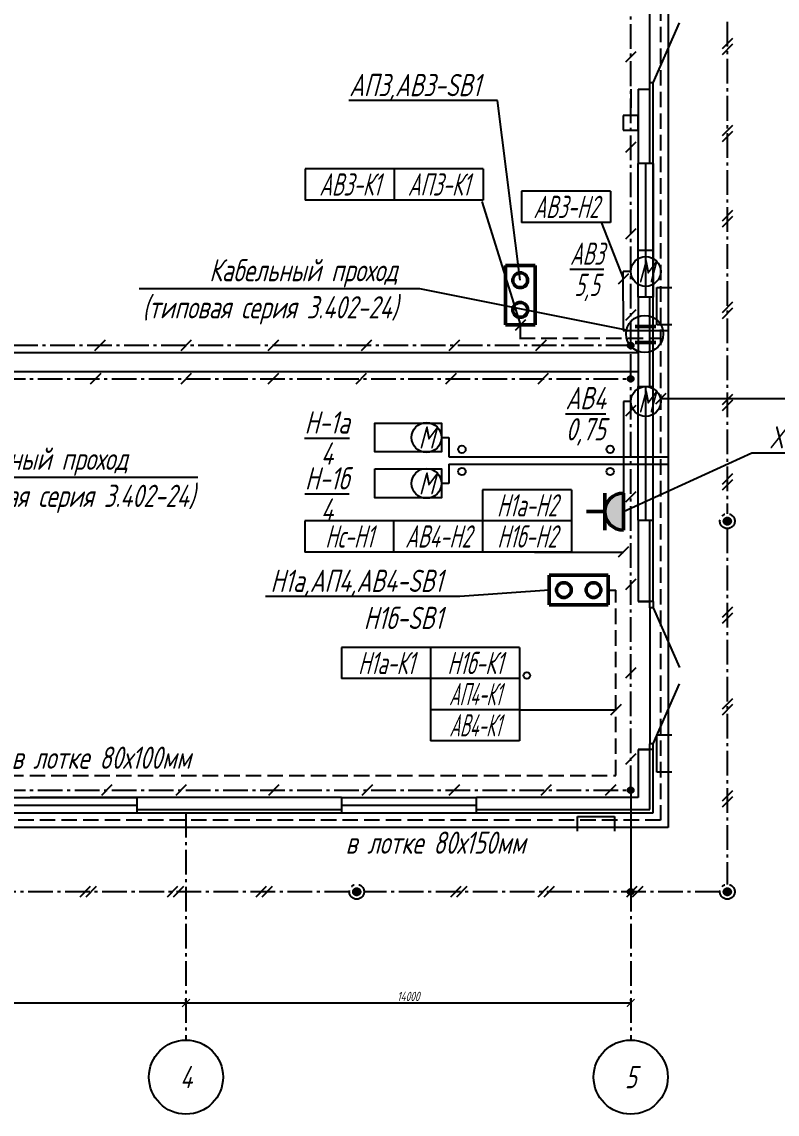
# Model space of a CAD drawing. Header units: millimetres. Extents: x 6735 to 13224, y -12144 to -9633.
# Drawn here: x 12489.1 to 12733.6, y -10779.3 to -10425.7 of the extents above; entities that cross this region are included whole.
import ezdxf
from ezdxf import colors
from ezdxf.entities.mleader import LeaderData, LeaderLine
from ezdxf.enums import TextEntityAlignment as Align
from ezdxf.math import Vec2, Vec3

# ---------------------------------------------------------------- set-up
doc = ezdxf.new("R2010")
doc.units = ezdxf.units.MM
doc.linetypes.add('gost5', pattern=[7, 5, -2, 0])
doc.linetypes.add('gost6', pattern=[12, 8, -1.5, 1, -1.5])
doc.layers.get('Defpoints').update_dxf_attribs({"color": 33})
for name, color, linetype, lineweight in [('Заземление (Вновь)', 6, 'gost6', 50), ('КаБель контрольный (Вновь)', 142, 'gost5', 60), ('КаБель силовой (Вновь)', 1, 'Continuous', 60), ('Линия выноска', 137, 'Continuous', 25), ('Осевая', 4, 'gost6', 25), ('Размерная', 4, 'Continuous', 25), ('Рамка тонкая', 5, 'Continuous', 25), ('Строительный', 251, 'Continuous', 13), ('Текст', 2, 'Continuous', 25), ('Эл. аппараты (Вновь)', 93, 'Continuous', 50), ('ЭлектрооБорудование (Вновь)', 160, 'Continuous', 60)]:
    doc.layers.add(name, color=color, linetype=linetype, lineweight=lineweight)
doc.styles.add('Simplex', font='simplex.shx', dxfattribs={"width": 0.7, "oblique": 15})
doc.dimstyles.new('ISO-25', dxfattribs={"dimtxt": 3, "dimasz": 2.5, "dimexe": 1.25, "dimexo": 0.625, "dimtad": 1, "dimtxsty": 'Simplex', "dimcen": 2.5, "dimclrt": 2, "dimadec": 0, "dimazin": 0, "dimtfac": 1, "dimtmove": 0, "dimatfit": 3, "dimfxl": 1, "dimarcsym": 0})

# ---------------------------------------------------------------- blocks, each defined once
blk = doc.blocks.new('_ArchTick')
at = {"color": 0, "linetype": 'ByBlock', "const_width": 0.15}
blk.add_lwpolyline([(-0.5, -0.5), (0.5, 0.5)], dxfattribs=at)
blk = doc.blocks.new('*D525')
at = {"layer": 'Defpoints', "color": 0, "transparency": 16777216}
for p in [(12398.21, -10743.31), (12542.21, -10743.31), (12542.21, -10743.31)]:
    blk.add_point(p, dxfattribs=at)
at = {"layer": 'Размерная', "color": 0, "lineweight": -2, "transparency": 16777216}
for p, q in [((12398.21, -10743.31), (12542.21, -10743.31)), ((12398.21, -10743.94), (12398.21, -10744.56)), ((12542.21, -10742.69), (12542.21, -10742.06))]:
    blk.add_line(p, q, dxfattribs=at)
at = {"layer": 'Размерная', "color": 0, "lineweight": -2, "transparency": 16777216, "xscale": 2.5, "yscale": 2.5, "zscale": 2.5, "rotation": 180}
blk.add_blockref('_ArchTick', (12398.21, -10743.31), dxfattribs=at)
at = {"layer": 'Размерная', "color": 0, "lineweight": -2, "transparency": 16777216, "xscale": 2.5, "yscale": 2.5, "zscale": 2.5}
blk.add_blockref('_ArchTick', (12542.21, -10743.31), dxfattribs=at)
at = {"layer": 'Размерная', "color": 2, "lineweight": 25, "transparency": 16777216, "insert": (12470.21, -10741.19), "char_height": 3, "attachment_point": 5, "style": 'Simplex'}
blk.add_mtext('14000', dxfattribs=at)
blk = doc.blocks.new('*D526')
at = {"layer": 'Defpoints', "color": 0, "transparency": 16777216}
for p in [(12542.21, -10743.31), (12686.21, -10743.31), (12686.21, -10743.31)]:
    blk.add_point(p, dxfattribs=at)
at = {"layer": 'Размерная', "color": 0, "lineweight": -2, "transparency": 16777216}
for p, q in [((12542.21, -10743.31), (12686.21, -10743.31)), ((12542.21, -10743.94), (12542.21, -10744.56)), ((12686.21, -10742.69), (12686.21, -10742.06))]:
    blk.add_line(p, q, dxfattribs=at)
at = {"layer": 'Размерная', "color": 0, "lineweight": -2, "transparency": 16777216, "xscale": 2.5, "yscale": 2.5, "zscale": 2.5, "rotation": 180}
blk.add_blockref('_ArchTick', (12542.21, -10743.31), dxfattribs=at)
at = {"layer": 'Размерная', "color": 0, "lineweight": -2, "transparency": 16777216, "xscale": 2.5, "yscale": 2.5, "zscale": 2.5}
blk.add_blockref('_ArchTick', (12686.21, -10743.31), dxfattribs=at)
at = {"layer": 'Размерная', "color": 2, "lineweight": 25, "transparency": 16777216, "insert": (12614.21, -10741.19), "char_height": 3, "attachment_point": 5, "style": 'Simplex'}
blk.add_mtext('14000', dxfattribs=at)
blk = doc.blocks.new('A$C11954CC4')
at = {"layer": 'Линия выноска', "color": 161}
for p, q in [((12, 4.2), (0, 4.2)), ((0, 4.2), (0, 0)), ((12, 4.2), (12, 0)), ((12, 0), (0, 0))]:
    blk.add_line(p, q, dxfattribs=at)
blk = doc.blocks.new('A$C629C7F59')
at = {"layer": 'Эл. аппараты (Вновь)'}
for p, q in [((0, 8), (0, 0)), ((4, 8), (0, 8)), ((4, 0), (4, 8)), ((0, 0), (4, 0))]:
    blk.add_line(p, q, dxfattribs=at)
for centre in [(2, 6), (2, 2)]:
    blk.add_circle(centre, 1, dxfattribs=at)
blk = doc.blocks.new('_None')
blk = doc.blocks.new('_Oblique')
at = {"color": 0, "lineweight": -2}
blk.add_line((-0.5, -0.5), (0.5, 0.5), dxfattribs=at)
blk = doc.blocks.new('A$C1733719F')
at = {"layer": 'Эл. аппараты (Вновь)'}
blk.add_hatch(color=256, dxfattribs=at).paths.add_polyline_path([(0, 0), (5, 0, 1)])
for p, q in [((2.5, 2.5), (2.5, 5)), ((0, 2.5), (5, 2.5)), ((0, 0), (5, 0))]:
    blk.add_line(p, q, dxfattribs=at)
blk.add_arc((2.5, 0), 2.5, 0, 180, dxfattribs=at)
blk = doc.blocks.new('A$C710D2D3C')
at = {"layer": 'Рамка тонкая'}
for p, q in [((0, 0), (0, 2)), ((0, 2), (5, 2)), ((5, 2), (5, 0))]:
    blk.add_line(p, q, dxfattribs=at)
blk = doc.blocks.new('_DotBlank')
at = {"color": 0, "linetype": 'ByBlock', "lineweight": -2}
blk.add_line((-0.5, 0), (-1, 0), dxfattribs=at)
blk.add_circle((0, 0), 0.5, dxfattribs=at)

msp = doc.modelspace()

# ---------------------------------------------------------------- hatches: boundary and pattern name
at = {"layer": 'Заземление (Вновь)', "lineweight": 25}
h = msp.add_hatch(color=256, dxfattribs=at)
h.paths.add_polyline_path([(12686.19732, -10529.4749), (12686.19732, -10530.4349), (12687.15732, -10530.4349, 0.414213562)])
h.paths.add_polyline_path([(12686.19732, -10529.4749, 0.414213562), (12685.23732, -10530.4349), (12686.19732, -10530.4349)])
h.paths.add_polyline_path([(12687.15732, -10530.4349), (12686.19732, -10530.4349), (12685.23732, -10530.4349, 1)])
h = msp.add_hatch(color=256, dxfattribs=at)
h.paths.add_polyline_path([(12686.19732, -10540.2749), (12686.19732, -10541.2349), (12687.15732, -10541.2349, 0.414213562)])
h.paths.add_polyline_path([(12686.19732, -10540.2749, 0.414213562), (12685.23732, -10541.2349), (12686.19732, -10541.2349)])
h.paths.add_polyline_path([(12687.15732, -10541.2349), (12686.19732, -10541.2349), (12685.23732, -10541.2349, 1)])
for points in [[(12718.69332, -10587.3149, 1), (12716.29332, -10587.3149, 1)], [(12598.69332, -10707.3149, 1), (12596.29332, -10707.3149, 1)], [(12718.69332, -10707.3149, 1), (12716.29332, -10707.3149, 1)]]:
    msp.add_hatch(color=256, dxfattribs=at).paths.add_polyline_path(points)
h = msp.add_hatch(color=256, dxfattribs=at)
h.paths.add_polyline_path([(12686.19732, -10673.4749), (12686.19732, -10674.4349), (12687.15732, -10674.4349, 0.414213562)])
h.paths.add_polyline_path([(12686.19732, -10673.4749, 0.414213562), (12685.23732, -10674.4349), (12686.19732, -10674.4349)])
h.paths.add_polyline_path([(12687.15732, -10674.4349), (12686.19732, -10674.4349), (12685.23732, -10674.4349, 1)])
h = msp.add_hatch(color=256, dxfattribs=at)
h.paths.add_polyline_path([(12686.19732, -10706.3549), (12686.19732, -10707.3149), (12687.15732, -10707.3149, 0.414213562)])
h.paths.add_polyline_path([(12686.19732, -10706.3549, 0.414213562), (12685.23732, -10707.3149), (12686.19732, -10707.3149)])
h.paths.add_polyline_path([(12687.15732, -10707.3149), (12686.19732, -10707.3149), (12685.23732, -10707.3149, 1)])

# ---------------------------------------------------------------- linework, layer by layer
for p, q in [((12686.19732, -10530.4349), (12686.19732, -10314.4829)), ((12717.49332, -10425.6509), (12717.49332, -10584.9149)), ((12719.19037, -10431.00779), (12715.79626, -10434.4019)), ((12719.19037, -10432.92779), (12715.79626, -10436.3219)), ((12687.89437, -10435.31948), (12684.50026, -10438.7136)), ((12719.19037, -10459.18688), (12715.79626, -10462.58099)), ((12719.19037, -10461.10688), (12715.79626, -10464.50099)), ((12687.89437, -10464.59708), (12684.50026, -10467.99119)), ((12719.19037, -10486.78302), (12715.79626, -10490.17714)), ((12719.19037, -10488.70302), (12715.79626, -10492.09714)), ((12687.89437, -10492.63842), (12684.50026, -10496.03253)), ((12719.19037, -10516.45318), (12715.79626, -10519.8473)), ((12687.89437, -10518.9365), (12684.50026, -10522.33061)), ((12719.19037, -10518.37318), (12715.79626, -10521.7673)), ((12686.19732, -10530.4349), (12398.19732, -10530.4349)), ((12515.99513, -10528.73784), (12512.60101, -10532.13196)), ((12543.89437, -10528.73784), (12540.50026, -10532.13196)), ((12572.14586, -10528.73784), (12568.75175, -10532.13196)), ((12602.30106, -10528.73784), (12598.90695, -10532.13196)), ((12630.72298, -10528.73784), (12627.32887, -10532.13196)), ((12658.79859, -10528.73784), (12655.40448, -10532.13196)), ((12686.19732, -10541.2349), (12686.19732, -10530.4349)), ((12398.19732, -10541.2349), (12686.19732, -10541.2349)), ((12514.60865, -10539.53784), (12511.21454, -10542.93196)), ((12543.89437, -10539.53784), (12540.50026, -10542.93196)), ((12572.14586, -10539.53784), (12568.75175, -10542.93196)), ((12600.56802, -10539.53784), (12597.17391, -10542.93196)), ((12629.68331, -10539.53784), (12626.2892, -10542.93196)), ((12659.49171, -10539.53784), (12656.0976, -10542.93196)), ((12686.19732, -10674.4349), (12686.19732, -10541.2349)), ((12719.19037, -10546.26171), (12715.79626, -10549.65582)), ((12719.19037, -10548.18171), (12715.79626, -10551.57582)), ((12687.89437, -10549.90768), (12684.50026, -10553.3018)), ((12719.19037, -10572.01913), (12715.79626, -10575.41324)), ((12719.19037, -10573.93913), (12715.79626, -10577.33324)), ((12687.89437, -10577.80416), (12684.50026, -10581.19828)), ((12717.49332, -10589.7149), (12717.49332, -10704.9149)), ((12687.89437, -10606.13784), (12684.50026, -10609.53196)), ((12719.19037, -10615.13951), (12715.79626, -10618.53363)), ((12719.19037, -10617.05951), (12715.79626, -10620.45363)), ((12687.89437, -10634.7632), (12684.50026, -10638.15731)), ((12719.19037, -10644.80968), (12715.79626, -10648.20379)), ((12719.19037, -10646.72968), (12715.79626, -10650.12379)), ((12687.89437, -10662.65959), (12684.50026, -10666.0537)), ((12518.19571, -10672.73784), (12514.8016, -10676.13196)), ((12542.29278, -10672.73784), (12538.89867, -10676.13196)), ((12572.29825, -10672.73784), (12568.90413, -10676.13196)), ((12602.57976, -10672.73784), (12599.18564, -10676.13196)), ((12630.72878, -10672.73784), (12627.33467, -10676.13196)), ((12660.47705, -10672.73784), (12657.08293, -10676.13196)), ((12681.37539, -10672.73784), (12677.98127, -10676.13196)), ((12398.19732, -10674.4349), (12686.19732, -10674.4349)), ((12686.19732, -10674.4349), (12686.19732, -10707.3149)), ((12719.19037, -10674.6182), (12715.79626, -10678.01231)), ((12719.19037, -10676.5382), (12715.79626, -10679.93231)), ((12595.09332, -10707.3149), (12479.89332, -10707.3149)), ((12511.2231, -10705.61784), (12507.82899, -10709.01196)), ((12513.1431, -10705.61784), (12509.74899, -10709.01196)), ((12539.50665, -10705.61784), (12536.11254, -10709.01196)), ((12541.42665, -10705.61784), (12538.03254, -10709.01196)), ((12568.19133, -10705.61784), (12564.79722, -10709.01196)), ((12570.11133, -10705.61784), (12566.71722, -10709.01196)), ((12715.09332, -10707.3149), (12599.89332, -10707.3149)), ((12631.2231, -10705.61784), (12627.82899, -10709.01196)), ((12633.1431, -10705.61784), (12629.74899, -10709.01196)), ((12659.50665, -10705.61784), (12656.11254, -10709.01196)), ((12661.42665, -10705.61784), (12658.03254, -10709.01196)), ((12688.19133, -10705.61784), (12684.79722, -10709.01196)), ((12690.11133, -10705.61784), (12686.71722, -10709.01196))]:
    msp.add_line(p, q, dxfattribs=at)
for centre, radius in [((12686.19732, -10530.4349), 0.96), ((12686.19732, -10541.2349), 0.96), ((12717.49332, -10587.3149), 2.4), ((12717.49332, -10587.3149), 1.2), ((12686.19732, -10674.4349), 0.96), ((12597.49332, -10707.3149), 2.4), ((12717.49332, -10707.3149), 2.4), ((12597.49332, -10707.3149), 1.2), ((12686.19732, -10707.3149), 0.96), ((12717.49332, -10707.3149), 1.2)]:
    msp.add_circle(centre, radius, dxfattribs=at)
at = {"layer": 'КаБель контрольный (Вновь)', "lineweight": 25}
for p, q in [((12695.89332, -10301.2829), (12695.89332, -10684.1309)), ((12650.4908, -10528.07371), (12650.47401, -10523.83634)), ((12650.24854, -10528.0349), (12695.89332, -10528.0349)), ((12678.95928, -10609.6349), (12681.44329, -10609.6349)), ((12681.44329, -10669.6349), (12681.44329, -10609.6349)), ((12400.59732, -10669.6349), (12681.44329, -10669.6349)), ((12695.89332, -10684.1309), (12400.59732, -10684.1309))]:
    msp.add_line(p, q, dxfattribs=at)
at = {"layer": 'КаБель силовой (Вновь)', "lineweight": 25}
for p, q in [((12698.29332, -10156.83946), (12698.29332, -10686.5309)), ((12686.24329, -10506.46163), (12683.79732, -10506.46163)), ((12683.8773, -10525.58084), (12683.80143, -10506.44842)), ((12683.79732, -10525.6349), (12698.29332, -10525.6349)), ((12686.24329, -10548.56434), (12683.84329, -10548.56434)), ((12683.84329, -10548.56434), (12683.90864, -10584.1927)), ((12624.91158, -10560.22017), (12627.31158, -10560.22017)), ((12627.31158, -10560.22017), (12627.31158, -10566.45484)), ((12627.31158, -10566.45484), (12698.18551, -10566.47394)), ((12627.31158, -10568.85484), (12627.31158, -10575.08952)), ((12627.31158, -10568.85484), (12698.29568, -10568.89537)), ((12627.31158, -10575.08952), (12624.91158, -10575.08952)), ((12698.29332, -10686.5309), (12402.99732, -10686.5309))]:
    msp.add_line(p, q, dxfattribs=at)
at = {"layer": 'КаБель силовой (Вновь)', "color": 3, "lineweight": 50}
for p, q in [((12694.33205, -10524.33476), (12687.64386, -10524.33476)), ((12694.33205, -10529.50408), (12687.64386, -10529.50408))]:
    msp.add_line(p, q, dxfattribs=at)
at = {"layer": 'КаБель силовой (Вновь)', "lineweight": 25}
for centre in [(12631.55445, -10564.05484), (12679.55445, -10564.05484), (12631.55445, -10571.25484), (12679.55445, -10571.25484)]:
    msp.add_circle(centre, 1.2, dxfattribs=at)
at = {"layer": 'Линия выноска', "color": 161, "lineweight": 25}
for p, q in [((12637.98955, -10483.87103), (12650.47401, -10523.83634)), ((12676.59732, -10490.55186), (12683.82048, -10508.91332)), ((12685.51754, -10507.21627), (12682.12343, -10510.61038)), ((12652.17107, -10522.13928), (12648.77695, -10525.53339)), ((12697.59059, -10546.01784), (12694.19647, -10549.41196)), ((12765.49332, -10547.7149), (12695.89332, -10547.7149)), ((12685.54034, -10595.61034), (12682.14623, -10599.00445)), ((12655.04329, -10597.3074), (12683.84329, -10597.3074)), ((12650.19732, -10648.38321), (12681.39732, -10648.38321)), ((12683.09437, -10646.68616), (12679.70026, -10650.08027))]:
    msp.add_line(p, q, dxfattribs=at)
at = {"layer": 'Осевая', "lineweight": 25}
for p, q in [((12542.20843, -10681.7309), (12542.20843, -10755.3149)), ((12686.20843, -10681.7309), (12686.20843, -10755.3149))]:
    msp.add_line(p, q, dxfattribs=at)
at = {"layer": 'Рамка тонкая', "lineweight": 25}
for centre in [(12542.20843, -10767.3149), (12686.20843, -10767.3149)]:
    msp.add_circle(centre, 12, dxfattribs=at)
at = {"layer": 'Строительный', "lineweight": 25, "ltscale": 100}
for p, q in [((12692.43732, -10445.43809), (12692.43732, -10401.41637)), ((12693.49332, -10445.43809), (12702.04218, -10425.9357)), ((12692.43732, -10471.55826), (12692.43732, -10445.43809)), ((12693.49332, -10445.43809), (12692.43732, -10445.43809)), ((12693.49332, -10447.55826), (12693.49332, -10445.43809)), ((12686.20843, -10447.43125), (12686.20843, -10453.52087)), ((12688.59732, -10447.43125), (12688.59732, -10471.55826)), ((12688.59732, -10447.43125), (12692.43732, -10447.43125)), ((12693.49332, -10471.55826), (12693.49332, -10447.43125)), ((12688.59732, -10455.92087), (12683.79732, -10455.92087)), ((12683.79732, -10455.92087), (12683.79732, -10460.72087)), ((12688.59732, -10460.72087), (12688.59732, -10455.92087)), ((12683.79732, -10460.72087), (12688.59732, -10460.72087)), ((12688.59732, -10514.75826), (12688.59732, -10471.55826)), ((12693.49332, -10471.55826), (12688.59732, -10471.55826)), ((12691.04532, -10471.55826), (12691.04532, -10514.75826)), ((12693.49332, -10514.75826), (12693.49332, -10471.55826)), ((12693.49332, -10471.55826), (12693.49332, -10514.75826)), ((12693.49332, -10499.63826), (12688.59732, -10499.63826)), ((12688.59732, -10514.75826), (12688.59732, -10543.75041)), ((12693.49332, -10514.75826), (12688.59732, -10514.75826)), ((12692.43732, -10543.75041), (12692.43732, -10514.75826)), ((12693.49332, -10543.75041), (12693.49332, -10514.75826)), ((12688.59732, -10532.8349), (12374.19732, -10532.8349)), ((12395.7862, -10538.8349), (12688.5862, -10538.8349)), ((12688.59732, -10586.95041), (12688.59732, -10543.75041)), ((12688.59732, -10543.75041), (12693.49332, -10543.75041)), ((12691.04532, -10543.75041), (12691.04532, -10586.95041)), ((12693.49332, -10586.95041), (12693.49332, -10543.75041)), ((12688.59732, -10586.95041), (12688.59732, -10613.2949)), ((12688.59732, -10586.95041), (12693.49332, -10586.95041)), ((12692.43732, -10615.41507), (12692.43732, -10586.95041)), ((12693.49332, -10613.2949), (12693.49332, -10586.95041)), ((12688.59732, -10605.65527), (12688.59732, -10606.85527)), ((12693.49332, -10613.2949), (12688.59732, -10613.2949)), ((12688.59732, -10613.2949), (12692.43732, -10613.2949)), ((12693.49332, -10613.2949), (12693.49332, -10615.41507)), ((12693.49332, -10615.41507), (12692.43732, -10615.41507)), ((12692.43732, -10615.41507), (12692.43732, -10659.43679)), ((12693.49332, -10615.41507), (12702.04218, -10634.6554)), ((12693.49332, -10659.43679), (12702.04218, -10639.9344)), ((12688.59732, -10661.2949), (12688.59732, -10676.8349)), ((12693.49332, -10661.2949), (12688.59732, -10661.2949)), ((12688.59732, -10661.2949), (12692.43732, -10661.2949)), ((12692.43732, -10680.6749), (12692.43732, -10659.43679)), ((12693.49332, -10659.43679), (12692.43732, -10659.43679)), ((12693.49332, -10661.55697), (12693.49332, -10659.43679)), ((12693.49332, -10681.7309), (12693.49332, -10661.2949)), ((12483.24977, -10676.83403), (12526.44977, -10676.83403)), ((12592.60843, -10676.8349), (12491.80805, -10676.8349)), ((12526.44977, -10681.73003), (12526.44977, -10676.83403)), ((12592.60843, -10676.8349), (12592.60843, -10681.7309)), ((12592.60843, -10676.8349), (12636.23122, -10676.8349)), ((12688.59732, -10676.8349), (12636.23122, -10676.8349)), ((12636.23122, -10681.7309), (12636.23122, -10676.8349)), ((12483.24977, -10679.28203), (12526.44977, -10679.28203)), ((12592.60843, -10679.2829), (12636.23122, -10679.2829)), ((12483.24977, -10681.73003), (12526.44977, -10681.73003)), ((12491.80805, -10681.7309), (12592.60843, -10681.7309)), ((12526.44977, -10680.6749), (12592.60843, -10680.6749)), ((12592.60843, -10681.7309), (12636.23122, -10681.7309)), ((12636.23122, -10680.6749), (12692.43732, -10680.6749)), ((12636.23122, -10681.7309), (12693.49332, -10681.7309))]:
    msp.add_line(p, q, dxfattribs=at)
msp.add_circle((12652.59732, -10637.2949), 1.07403, dxfattribs=at)
at = {"layer": 'ЭлектрооБорудование (Вновь)', "linetype": 'ByBlock', "lineweight": 25, "ltscale": 0.7}
msp.add_lwpolyline([(12603.31158, -10562.64967), (12603.31158, -10555.54017), (12624.91158, -10555.54017), (12624.91158, -10564.90017), (12616.23493, -10564.90017)], dxfattribs=at)
for points in [[(12603.31158, -10555.54017), (12624.91158, -10555.54017), (12624.91158, -10564.90017), (12603.31158, -10564.90017)], [(12603.31158, -10570.40952), (12624.91158, -10570.40952), (12624.91158, -10579.76952), (12603.31158, -10579.76952)]]:
    msp.add_lwpolyline(points, close=True, dxfattribs=at)
at = {"layer": 'ЭлектрооБорудование (Вновь)', "lineweight": 25}
for centre in [(12691.07951, -10506.46163), (12691.07951, -10548.56434), (12620.07536, -10560.22017), (12620.07536, -10575.08952)]:
    msp.add_circle(centre, 4.83622, dxfattribs=at)

# ---------------------------------------------------------------- block references
at = {"lineweight": 25, "xscale": 2.4, "yscale": 2.4, "zscale": 2.4}
msp.add_blockref('A$C629C7F59', (12645.62852, -10523.70992), dxfattribs=at)
at = {"lineweight": 25, "xscale": 2.4, "yscale": 2.4, "zscale": 2.4, "rotation": 90}
for name, p in [('A$C1733719F', (12683.84327, -10590.21986)), ('A$C629C7F59', (12678.95929, -10614.4351))]:
    msp.add_blockref(name, p, dxfattribs=at)
at = {"layer": 'КаБель силовой (Вновь)', "lineweight": 25, "xscale": 2.4, "yscale": 2.4, "zscale": 2.4}
for name, p in [('A$C11954CC4', (12580.83344, -10483.35183)), ('A$C11954CC4', (12609.63344, -10483.35183)), ('A$C11954CC4', (12650.8532, -10490.60633)), ('A$C11954CC4', (12638.24332, -10587.22737)), ('A$C11954CC4', (12580.64332, -10597.30737)), ('A$C11954CC4', (12609.44332, -10597.30737)), ('A$C11954CC4', (12638.24332, -10597.30737)), ('A$C11954CC4', (12592.59736, -10638.30318)), ('A$C11954CC4', (12621.39736, -10638.30318)), ('A$C11954CC4', (12621.39736, -10648.38318)), ('A$C11954CC4', (12621.39736, -10658.46318)), ('A$C710D2D3C', (12668.95574, -10687.7309))]:
    msp.add_blockref(name, p, dxfattribs=at)
at = {"layer": 'КаБель силовой (Вновь)', "lineweight": 25, "xscale": 2.4, "yscale": 2.4, "zscale": 2.4, "rotation": 90}
for p in [(12699.49332, -10523.7069), (12699.49332, -10668.53755)]:
    msp.add_blockref('A$C710D2D3C', p, dxfattribs=at)

# ---------------------------------------------------------------- texts
at = {"layer": 'Текст', "lineweight": 25, "style": 'Simplex', "oblique": 15, "width": 0.7}
for s, p in [('в лотке 80х100мм', (12485.72125, -10667.50941)), ('в лотке 80х150мм', (12593.86227, -10695.0155))]:
    msp.add_text(s, height=7.2, dxfattribs=at).set_placement(p)
for s, p in [('4', (12542.20843, -10767.3149)), ('5', (12686.20843, -10767.3149))]:
    msp.add_text(s, height=7.2, dxfattribs=at).set_placement(p, align=Align.MIDDLE_CENTER)
at = {"layer": 'Текст', "lineweight": 25, "char_height": 7.2, "attachment_point": 5, "style": 'Simplex'}
for s, insert in [('{\\W0.6;АВ3-К1}', (12595.23341, -10478.31186)), ('{\\W0.6;АП3-К1}', (12624.03341, -10478.31186)), ('{\\W0.6;АВ3-Н2}', (12665.25317, -10485.56636)), ('\\A1;{\\W0.6;\\SАВ3/5,5;}', (12672.03957, -10505.76343)), ('\\A1;\\SАВ4/0,75;', (12671.62544, -10552.52117)), ('\\A1;\\SН-1а/4;', (12587.85292, -10560.4032)), ('\\A1;\\SН-1а/4;', (12587.86404, -10560.4032)), ('\\A1;\\SН-1б/4;', (12587.85292, -10578.50714)), ('\\A1;\\SН-1б/4;', (12587.86404, -10578.50714)), ('{\\W0.6;Н1а-Н2}', (12652.64329, -10582.1874)), ('{\\W0.6;Нс-Н1}', (12595.04329, -10592.2674)), ('{\\W0.6;АВ4-Н2}', (12623.84329, -10592.2674)), ('{\\W0.6;Н1б-Н2}', (12652.64329, -10592.2674)), ('{\\W0.6;Н1а-К1}', (12606.99732, -10633.26321)), ('{\\W0.6;Н1б-К1}', (12635.79732, -10633.26321)), ('{\\W0.5;АП4-К1}', (12635.79732, -10643.34321)), ('{\\W0.5;АВ4-К1}', (12635.79732, -10653.42321))]:
    msp.add_mtext_dynamic_manual_height_columns(s, width=3.5, gutter_width=12.5, heights=[0], dxfattribs=dict(at, insert=insert))
at = {"layer": 'ЭлектрооБорудование (Вновь)', "lineweight": 25, "char_height": 7.2, "attachment_point": 5, "style": 'Simplex'}
for insert in [(12691.07951, -10506.46163), (12691.07951, -10548.56434), (12620.07536, -10560.22017), (12620.07536, -10575.08952)]:
    msp.add_mtext_dynamic_manual_height_columns('М', width=3.0147096, gutter_width=12.5, heights=[0], dxfattribs=dict(at, insert=insert))

# ---------------------------------------------------------------- dimensions: what is measured, and where the dimension line sits
at = {"layer": 'Размерная', "lineweight": 25}
for base, p1, p2, picture, middle in [((12542.20843, -10743.3149), (12398.20843, -10743.3149), (12542.20843, -10743.3149), '*D525', (12470.20843, -10741.1899)), ((12686.20843, -10743.3149), (12542.20843, -10743.3149), (12686.20843, -10743.3149), '*D526', (12614.20843, -10741.1899))]:
    dim = msp.add_linear_dim(base=base, p1=p1, p2=p2, dimstyle='ISO-25', override={"dimlfac": 100, "dimrnd": 1000, "dimblk1": 'ArchTick', "dimblk2": 'ArchTick', "dimsah": 1}, dxfattribs=at)
    dim.commit()
    dim.dimension.update_dxf_attribs({"geometry": picture, "text_midpoint": middle})

# ---------------------------------------------------------------- leaders
at = {"layer": 'Линия выноска', "lineweight": 25}
ml = msp.add_multileader_mtext('Standard', dxfattribs=at)
ml.set_content('Горизонт. заземлитель \\Pст. круг %%C18мм, h=-0,7м', color=2, style='Simplex')
ml.set_leader_properties()
ml.set_arrow_properties(name='OBLIQUE')
ml.build(insert=Vec2(0, 0))
ml.multileader.update_dxf_attribs({"text_left_attachment_type": 6, "text_right_attachment_type": 6, "dogleg_length": 0.62405, "arrow_head_size": 4.8})
ctx = ml.context
ctx.base_point, ctx.char_height, ctx.arrow_head_size, ctx.landing_gap_size, ctx.plane_origin = Vec3(12754.07004, -10368.1493), 7.2, 4.8, 4.8, Vec3(12797.18547, -10278.9325)
ctx.left_attachment, ctx.right_attachment = 6, 6
notes = []
notes.append((ctx, [(0, (1, 1, 0), (12753.32118, -10368.1493), (1, 0), 0.74886, [(0, [(12717.67564, -10367.94413)], 0, [])])]))
ctx.mtext.insert, ctx.mtext.flow_direction = Vec3(12758.87004, -10358.5493), 5
ml = msp.add_multileader_mtext('Standard', dxfattribs=at)
ml.set_content('АП3,АВ3-SB1', color=2, style='Simplex')
ml.set_leader_properties()
ml.set_arrow_properties(name='NONE')
ml.build(insert=Vec2(0, 0))
ml.multileader.update_dxf_attribs({"text_left_attachment_type": 6, "text_right_attachment_type": 6, "dogleg_length": 0.62405, "arrow_head_size": 1.44})
ctx = ml.context
ctx.base_point, ctx.char_height, ctx.arrow_head_size, ctx.landing_gap_size, ctx.plane_origin = Vec3(12582.56832, -10451.16721), 7.2, 1.44, 4.8, Vec3(12547.95924, -10446.79291)
ctx.left_attachment, ctx.right_attachment, ctx.text_align_type = 6, 6, 2
notes.append((ctx, [(1, (1, 1, 0), (12643.08641, -10451.16721), (-1, 0), 0.74886, [(0, [(12650.42872, -10509.30992)], 0, [])])]))
ctx.mtext.insert, ctx.mtext.alignment, ctx.mtext.flow_direction = Vec3(12637.53755, -10442.52721), 3, 5
ml = msp.add_multileader_mtext('Standard', dxfattribs=at)
ml.set_content('Кабельный проход\\P(типовая серия 3.402-24)', color=2, style='Simplex')
ml.set_leader_properties()
ml.set_arrow_properties(name='DOTBLANK')
ml.build(insert=Vec2(0, 0))
ml.multileader.update_dxf_attribs({"text_left_attachment_type": 6, "text_right_attachment_type": 6, "dogleg_length": 1, "arrow_head_size": 12})
ctx = ml.context
ctx.base_point, ctx.char_height, ctx.arrow_head_size, ctx.landing_gap_size, ctx.plane_origin = Vec3(12498.3061, -10512.07093), 7.2, 12, 4.8, Vec3(12428.18622, -10393.19662)
ctx.left_attachment, ctx.right_attachment, ctx.text_align_type = 6, 6, 2
notes.append((ctx, [(0, (1, 1, 0), (12617.91225, -10512.07093), (-1, 0), 2.4, [(0, [(12690.71861, -10526.70314)], 0, [])])]))
ctx.mtext.insert, ctx.mtext.alignment, ctx.mtext.flow_direction = Vec3(12610.71225, -10502.47093), 3, 5
ml = msp.add_multileader_mtext('Standard', dxfattribs=at)
ml.set_content('XK', color=2, style='Simplex')
ml.set_leader_properties()
ml.set_arrow_properties(name='NONE')
ml.build(insert=Vec2(0, 0))
ml.multileader.update_dxf_attribs({"text_left_attachment_type": 6, "text_right_attachment_type": 6, "dogleg_length": 0.62405, "arrow_head_size": 1.44})
ctx = ml.context
ctx.base_point, ctx.char_height, ctx.arrow_head_size, ctx.landing_gap_size, ctx.plane_origin = Vec3(12726.22581, -10565.18327), 7.2, 1.44, 4.8, Vec3(12712.48342, -10555.82145)
ctx.left_attachment, ctx.right_attachment = 6, 6
notes.append((ctx, [(0, (1, 1, 0), (12725.47695, -10565.18327), (1, 0), 0.74886, [(0, [(12683.84329, -10584.21972)], 0, [])])]))
ctx.mtext.insert, ctx.mtext.flow_direction = Vec3(12731.02581, -10556.54327), 5
ml = msp.add_multileader_mtext('Standard', dxfattribs=at)
ml.set_content('Кабельный проход\\P(типовая серия 3.402-24)', color=2, style='Simplex')
ml.set_leader_properties()
ml.set_arrow_properties(name='DOTBLANK')
ml.build(insert=Vec2(0, 0))
ml.multileader.update_dxf_attribs({"text_left_attachment_type": 6, "text_right_attachment_type": 6, "dogleg_length": 1, "arrow_head_size": 12})
ctx = ml.context
ctx.base_point, ctx.char_height, ctx.arrow_head_size, ctx.landing_gap_size, ctx.plane_origin = Vec3(12457.60643, -10573.11756), 7.2, 12, 4.8, Vec3(12387.48656, -10454.24325)
ctx.left_attachment, ctx.right_attachment = 6, 6
notes.append((ctx, [(1, (1, 1, 0), (12455.20643, -10573.11756), (1, 0), 2.4, [(0, [(12401.82874, -10679.05331)], 0, [])])]))
ctx.mtext.insert, ctx.mtext.flow_direction = Vec3(12462.40643, -10563.51756), 5
ml = msp.add_multileader_mtext('Standard', dxfattribs=at)
ml.set_content('Н1а,АП4,АВ4-SB1\\PН1б-SB1', color=2, style='Simplex')
ml.set_leader_properties()
ml.set_arrow_properties(name='NONE')
ml.build(insert=Vec2(0, 0))
ml.multileader.update_dxf_attribs({"text_left_attachment_type": 6, "text_right_attachment_type": 6, "dogleg_length": 0.62405, "arrow_head_size": 1.44})
ctx = ml.context
ctx.base_point, ctx.char_height, ctx.arrow_head_size, ctx.landing_gap_size, ctx.plane_origin = Vec3(12554.95893, -10611.68305), 7.2, 1.44, 4.8, Vec3(12548.00521, -10594.04254)
ctx.left_attachment, ctx.right_attachment, ctx.text_align_type = 6, 6, 2
notes.append((ctx, [(1, (1, 1, 0), (12630.83702, -10611.68305), (-1, 0), 0.74886, [(0, [(12659.75928, -10609.6349)], 0, [])])]))
ctx.mtext.insert, ctx.mtext.alignment, ctx.mtext.flow_direction = Vec3(12625.28817, -10603.04305), 3, 5
for ctx, leaders in notes:
    for number, flags, end, landing, length, lines in leaders:
        leader = LeaderData()
        leader.index, (leader.has_last_leader_line, leader.has_dogleg_vector, leader.attachment_direction) = number, flags
        leader.last_leader_point, leader.dogleg_vector, leader.dogleg_length = Vec3(end), Vec3(landing), length
        for number, points, colour, breaks in lines:
            line = LeaderLine()
            line.index, line.vertices, line.color, line.breaks = number, Vec3.list(points), colors.encode_raw_color(colour), breaks
            leader.lines.append(line)
        ctx.leaders.append(leader)

doc.saveas('drawing.dxf')
